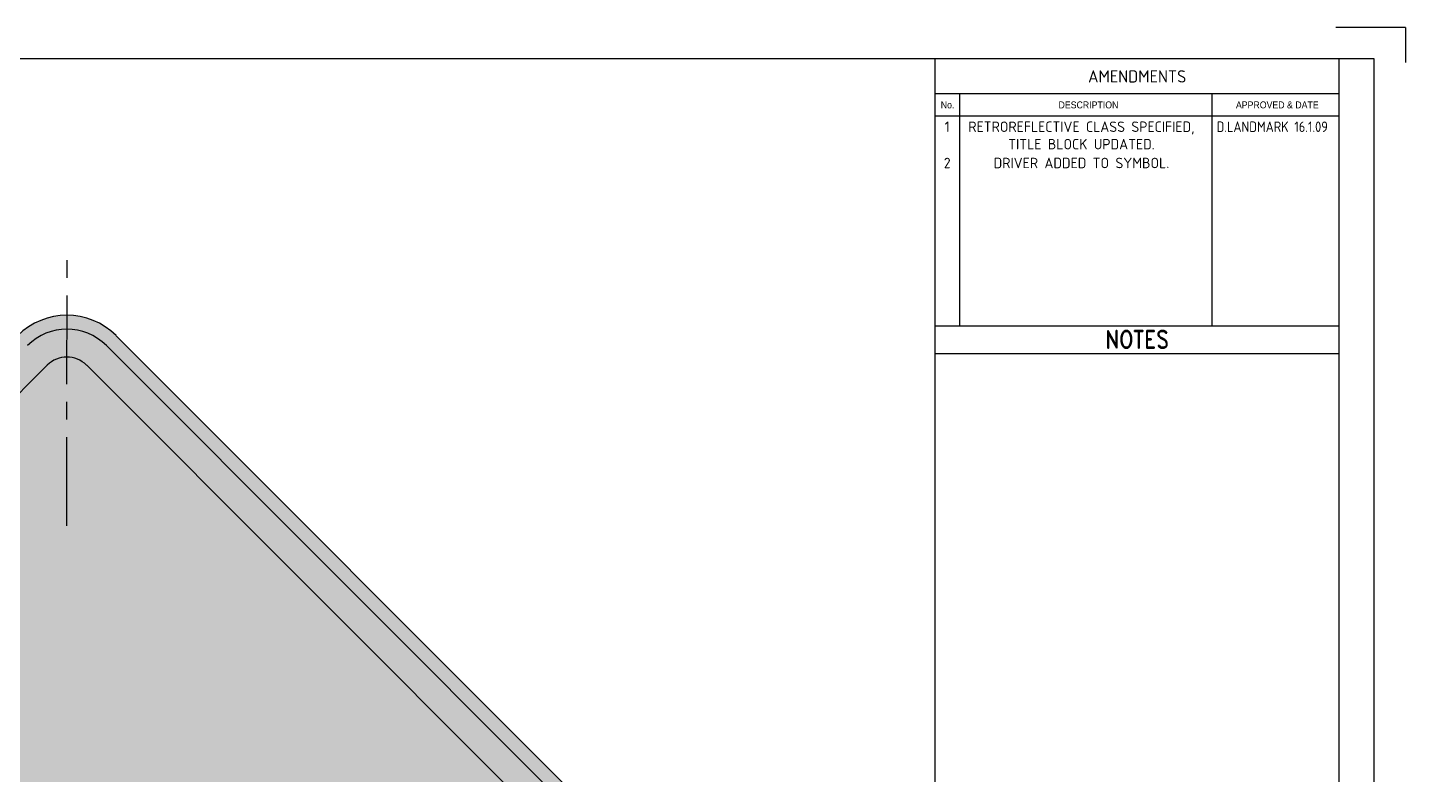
# Model space of a CAD drawing. Extents: x 0 to 1038, y -1303 to 297.
# Drawn here: x 222.3 to 420, y 189.9 to 297 of the extents above; entities that cross this region are included whole.
import ezdxf
from ezdxf.enums import TextEntityAlignment as Align

# ---------------------------------------------------------------- set-up
doc = ezdxf.new("R2010")
doc.units = 0
doc.linetypes.add('CENTERX2', pattern=[101.6, 63.5, -12.7, 12.7, -12.7])
doc.layers.get('0').update_dxf_attribs({"linetype": 'CONTINUOUS'})
for name, color, linetype in [('L25', 1, 'CONTINUOUS'), ('L35', 3, 'CONTINUOUS'), ('TBLK18', 4, 'CONTINUOUS'), ('TBLK25', 1, 'CONTINUOUS'), ('TBLK35', 3, 'CONTINUOUS'), ('TBLK50', 7, 'CONTINUOUS')]:
    doc.layers.add(name, color=color, linetype=linetype)
doc.layers.add('YELLOW', color=7, linetype='CONTINUOUS', true_color=0xfedb00)
doc.styles.add('HELVL', font='helvl', dxfattribs={"width": 0.8})
doc.styles.add('ISO', font='iso3098b.shx')
doc.styles.add('ROMAND', font='romand')

# ---------------------------------------------------------------- blocks, each defined once
blk = doc.blocks.new('A3BBLK')
at = {"layer": 'TBLK25'}
for q in [(410, 297), (420, 292)]:
    blk.add_line((420, 297), q, dxfattribs=at)
at = {"layer": 'TBLK50'}
for p, q in [((415.5, 292.5), (13, 292.5)), ((352.5, 4.5), (352.5, 292.5)), ((415.5, 4.5), (415.5, 292.5))]:
    blk.add_line(p, q, dxfattribs=at)
blk = doc.blocks.new('TBLK')
at = {"layer": 'TBLK25'}
for p, q in [((410.5, 287.5), (352.5, 287.5)), ((356.07, 254.19), (356.07, 287.5)), ((392.28, 254.19), (392.28, 287.5)), ((410.5, 284.3), (352.5, 284.3)), ((410.5, 254.19), (352.5, 254.19)), ((410.5, 250.19), (352.5, 250.19))]:
    blk.add_line(p, q, dxfattribs=at)
at = {"layer": 'TBLK35'}
blk.add_line((410.5, 57), (410.5, 292.5), dxfattribs=at)
blk.add_blockref('A3BBLK', (0, 0))
at = {"layer": 'TBLK18', "style": 'HELVL', "width": 0.9}
for s, p in [('No.', (354.29, 285.41)), ('DESCRIPTION', (374.51, 285.41)), ('APPROVED & DATE', (401.61, 285.41))]:
    blk.add_text(s, height=1, dxfattribs=at).set_placement(p, align=Align.CENTER)
at = {"layer": 'TBLK18', "style": 'ISO'}
blk.add_attdef('MR_DIRECTORATE', text='', height=1.5, dxfattribs=at).set_placement((381.5, 67.12), align=Align.CENTER)
for tag, p in [('STREET_NAME', (355.51, 61.1)), ('SUBURB_POSTCODE', (388.49, 61.1)), ('TELEPHONE_NO.', (368.31, 58.84)), ('FAX_NO.', (393.56, 58.84))]:
    blk.add_attdef(tag, p, '', height=1.5, dxfattribs=at)
at = {"layer": 'TBLK25', "style": 'ISO'}
blk.add_text('AMENDMENTS', height=1.75, dxfattribs=at).set_placement((381.5, 289.12), align=Align.CENTER)
at = {"layer": 'TBLK25', "style": 'ROMAND', "width": 0.85}
blk.add_text('NOTES', height=2.5, dxfattribs=at).set_placement((381.5, 251.03), align=Align.CENTER)
at = {"layer": 'TBLK25', "style": 'ISO'}
for tag, height, p in [('MR_BRANCH', 2, (381.5, 64.2)), ('ROAD_SECTION', 1.75, (384.5, 29.16)), ('SLK', 1.75, (384.5, 26.11)), ('CHAINAGE', 1.75, (384.5, 19.21)), ('DRG_TYPE_03', 1.75, (360.51, 11.5)), ('DRG_TYPE_02', 1.75, (360.51, 8.36)), ('DRG_TYPE_01', 1.75, (360.3, 5.42))]:
    blk.add_attdef(tag, text='', height=height, dxfattribs=at).set_placement(p, align=Align.CENTER)
for tag, p, height in [('FILE_NUMBER', (371.77, 53.24), 2.5), ('DESIGNED_/_DRAWN', (371.77, 48.49), 2), ('VERIFIED', (371.77, 43.49), 2), ('APPROVED', (371.77, 38.49), 2), ('LOCAL_AUTHORITY', (370.48, 16.73), 1.25)]:
    blk.add_attdef(tag, p, '', height=height, dxfattribs=at)
at = {"layer": 'TBLK35', "style": 'ISO', "width": 0.9}
for tag, p in [('ROAD_PROJECT&NUMBER', (384.5, 32.23)), ('DRAWING_DESCRIPTION', (384.5, 22.29))]:
    blk.add_attdef(tag, text='', height=2.5, dxfattribs=at).set_placement(p, align=Align.CENTER)
at = {"layer": 'TBLK50', "style": 'ISO'}
blk.add_attdef('DRG_NUMBER', (370.5, 6.02), '', height=5, dxfattribs=at)

msp = doc.modelspace()

# ---------------------------------------------------------------- hatches: boundary and pattern name
at = {"layer": 'TBLK25', "linetype": 'CENTERX2'}
h = msp.add_hatch(color=256, dxfattribs=at)
h.paths.add_polyline_path([(322.67, 156.64, -0.198872), (323.84, 153.82), (327.84, 153.82, 0.198872), (325.49, 159.47), (233.57, 251.4, 0.198872), (227.91, 253.74), (227.91, 249.74, -0.198872), (230.74, 248.57)])
h.paths.add_polyline_path([(225.09, 248.57, -0.198952), (227.91, 249.74), (227.91, 253.74, 0.198952), (222.26, 251.4), (130.33, 159.47, 0.198872), (127.99, 153.82), (131.99, 153.82, -0.198872), (133.16, 156.64)])
h.paths.add_polyline_path([(222.26, 56.23, 0.198952), (227.91, 53.89), (227.91, 57.89, -0.198952), (225.09, 59.06), (133.16, 150.99, -0.198952), (131.99, 153.82), (127.99, 153.82, 0.198952), (130.33, 148.16)])
h.paths.add_polyline_path([(230.74, 59.06, -0.198872), (227.91, 57.89), (227.91, 53.89, 0.198872), (233.57, 56.23), (325.49, 148.16, 0.198952), (327.84, 153.82), (323.84, 153.82, -0.198952), (322.67, 150.99)])
at = {"layer": 'YELLOW', "linetype": 'Continuous'}
h = msp.add_hatch(color=256, dxfattribs=at)
edge = h.paths.add_edge_path()
edge.add_line((128.92, 146.74), (220.84, 54.82))
edge.add_arc((227.91, 61.89), 10, 225, 315)
edge.add_line((234.98, 54.82), (326.91, 146.74))
edge.add_arc((319.84, 153.81), 10, 315, 405)
edge.add_line((326.91, 160.89), (234.98, 252.81))
edge.add_arc((227.91, 245.74), 10, 45, 135)
edge.add_line((220.84, 252.81), (128.92, 160.89))
edge.add_arc((135.99, 153.81), 10, 135, 225)
edge = h.paths.add_edge_path(flags=16)
edge.add_arc((227.91, 61.89), 8, 225, 315)
edge.add_line((233.57, 56.23), (325.49, 148.16))
edge.add_arc((319.84, 153.81), 8, 315, 405)
edge.add_line((325.49, 159.47), (233.57, 251.4))
edge.add_arc((227.91, 245.74), 8, 45, 135)
edge.add_line((222.26, 251.4), (130.33, 159.47))
edge.add_arc((135.99, 153.81), 8, 135, 225)
edge.add_line((130.33, 148.16), (222.26, 56.23))
h = msp.add_hatch(color=256, dxfattribs=at)
edge = h.paths.add_edge_path()
edge.add_line((133.16, 150.99), (225.09, 59.06))
edge.add_arc((227.91, 61.89), 4, 225, 315)
edge.add_line((230.74, 59.06), (322.67, 150.99))
edge.add_arc((319.84, 153.81), 4, 315, 405)
edge.add_line((322.67, 156.64), (230.74, 248.57))
edge.add_arc((227.91, 245.74), 4, 45, 135)
edge.add_line((225.09, 248.57), (133.16, 156.64))
edge.add_arc((135.99, 153.81), 4, 135, 225)

# ---------------------------------------------------------------- linework, layer by layer
at = {"layer": 'L35'}
msp.add_line((326.91, 160.89), (234.98, 252.81), dxfattribs=at)
msp.add_arc((227.91, 245.74), 10, 45, 135, dxfattribs=at)
at = {"layer": 'TBLK18', "linetype": 'CENTERX2', "ltscale": 0.2}
msp.add_line((227.91, 225.53), (227.92, 265.95), dxfattribs=at)
at = {"layer": 'TBLK25', "color": 1}
for p, q in [((325.49, 159.47), (233.57, 251.4)), ((225.09, 248.57), (133.16, 156.64)), ((322.67, 156.64), (230.74, 248.57))]:
    msp.add_line(p, q, dxfattribs=at)
for radius in [8, 4]:
    msp.add_arc((227.91, 245.74), radius, 45, 135, dxfattribs=at)

# ---------------------------------------------------------------- block references
msp.add_blockref('TBLK', (0, 0))

# ---------------------------------------------------------------- texts
at = {"layer": 'L25', "style": 'ISO'}
for s, p in [('1', (354.24, 282.03)), ('2', (354.24, 276.83))]:
    msp.add_text(s, height=1.5, dxfattribs=at).set_placement(p, align=Align.CENTER)
at = {"layer": 'L25', "style": 'ISO', "width": 0.9}
msp.add_text('D.LANDMARK 16.1.09', height=1.5, dxfattribs=at).set_placement((392.9, 282.03))
at = {"layer": 'L25', "linetype": 'Continuous', "char_height": 1.5, "width": 33.075, "attachment_point": 2, "style": 'ISO'}
for s, insert in [('RETROREFLECTIVE CLASS SPECIFIED, TITLE BLOCK UPDATED.', (373.5, 283.53)), ('DRIVER ADDED TO SYMBOL.', (373.5, 278.33))]:
    msp.add_mtext(s, dxfattribs=dict(at, insert=insert))

doc.saveas('drawing.dxf')
